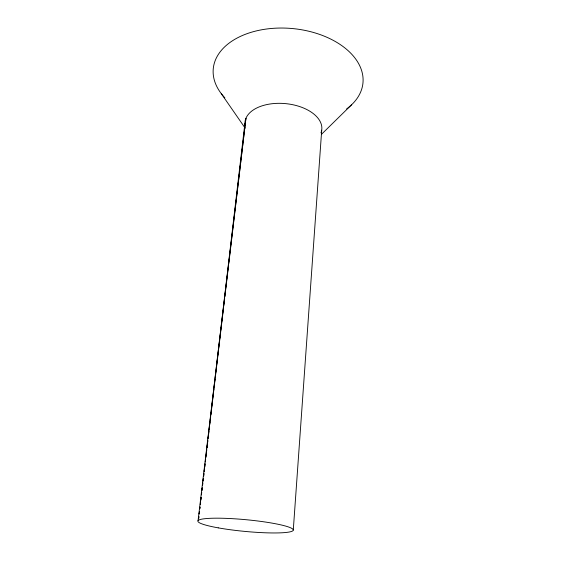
<?xml version="1.0" encoding="UTF-8"?>
<svg xmlns="http://www.w3.org/2000/svg" width="561" height="561" viewBox="0 0 561 561"><rect width="100%" height="100%" fill="white"/><g stroke="black" fill="none" stroke-linecap="round" stroke-linejoin="round"><path stroke-width="0.84" d="M293.291 529.935L321.705 130.208M199.471 511.429L199.169 514.037L199.485 511.436M199.982 507.074L199.779 508.82L199.996 507.088M200.593 501.857L200.291 504.465L200.508 502.74M200.796 500.11L201.104 497.502M201.715 492.278L201.413 494.893L201.644 493.175M202.226 487.93L201.918 490.538L202.255 487.958M202.837 482.705L202.528 485.321L202.773 483.603M203.04 480.966L203.348 478.358M203.552 476.612L203.959 473.133M204.162 471.394L204.463 468.779L204.211 471.429M204.674 467.04L205.081 463.561M205.284 461.815L205.585 459.207M206.707 449.634L205.789 457.467L206.16 454.908M206.911 447.895L207.829 440.055M208.033 438.316L244.919 123.245M200.817 500.132L201.126 497.523M203.082 480.994L203.391 478.386M203.594 476.647L203.902 474.038M204.723 467.082L205.031 464.473M205.34 461.864L205.649 459.256M206.371 453.169L206.778 449.691M206.988 447.951L207.29 445.336M207.5 443.597L207.808 440.988M208.117 438.379L208.426 435.771M208.629 434.032L208.937 431.423M209.141 429.684L209.555 426.206M209.758 424.467L210.066 421.858M210.27 420.119L210.684 416.641M210.887 414.902L211.195 412.293M211.406 410.554L212.324 402.721M212.535 400.982L213.46 393.156M213.664 391.417L213.972 388.808M214.176 387.069L215.101 379.243M215.305 377.504L216.23 369.678M216.441 367.932L217.359 360.106M217.57 358.367L218.495 350.541M218.699 348.802L221.265 327.056M221.476 325.317L222.394 317.491M222.605 315.752L223.53 307.926M223.734 306.187L224.659 298.361M224.863 296.622L228.565 265.311M228.769 263.572L245.928 118.329L198.061 520.664M321.481 134.317L351.502 104.858M221.279 93.645L245.108 128.055M245.066 125.299A38.583 22.251 5.4 0 1 285.815 103.645A38.583 22.251 5.4 0 1 320.99 132.852M224.835 97.796A75.188 47.482 5.4 0 1 241.181 36.044A75.188 47.482 5.4 0 1 341.095 45.139A75.188 47.482 5.4 0 1 346.663 108.89M198.86 516.653L198.657 518.392L198.867 516.653M218.236 527.859A47.902 5.876 5.4 0 0 293.115 530.51A47.902 5.876 5.4 0 0 225.445 518.343A47.902 5.876 5.4 0 0 218.236 527.859"/></g></svg>
